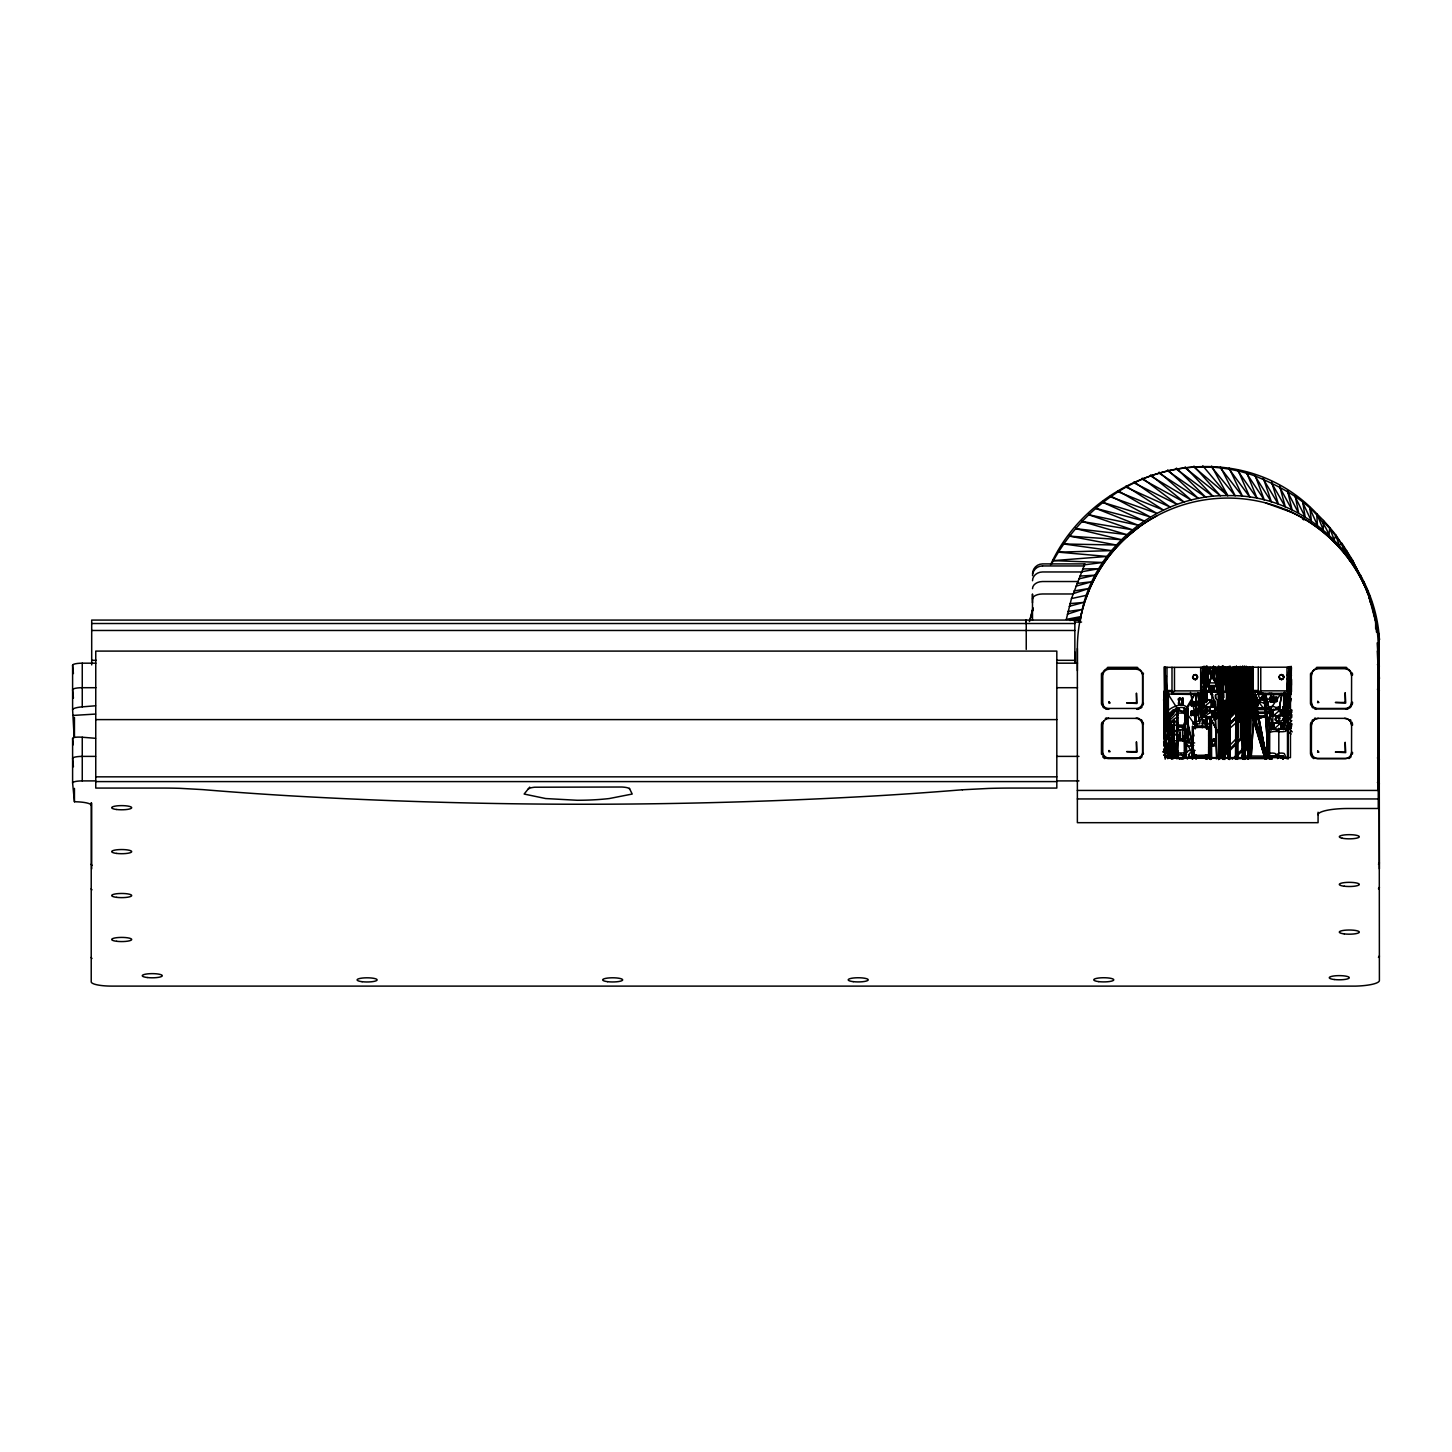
<?xml version="1.0" encoding="UTF-8"?>
<svg xmlns="http://www.w3.org/2000/svg" width="1452" height="1452" viewBox="0 0 1452 1452"><rect width="100%" height="100%" fill="white"/><g stroke="black" fill="none" stroke-linecap="round" stroke-linejoin="round"><path stroke-width="1.5" d="M1032.481 602.798L1032.481 593.977L1032.499 620.185M1074.861 652.039L1074.861 663.255L1074.861 622.073L1081.558 622.073M1077.366 670.679L1077.366 648.5A150.445 150.445 0 0 1 1227.811 498.072A150.445 150.445 0 0 1 1378.257 648.5L1378.257 808.492L1348.164 808.492A30.093 6.262 0 0 0 1318.071 814.753M1164.958 717.342L1164.994 667.793L1165.611 730.556L1172 730.519L1172.018 743.769L1172 725.51C1169.169 722.424 1174.777 716.871 1177.881 717.724M1173.125 740.357L1173.071 737.616M1192.128 759.033L1192.546 726.054L1192.745 759.033M1205.124 700.39L1204.652 666.595L1205.886 701.552L1205.94 690.607M1206.013 707.251L1206.013 711.734L1205.886 706.071M1206.013 702.75L1206.031 691.533M1206.031 687.032L1206.049 666.813L1206.213 686.324M1209.28 759.033L1209.988 717.506M1209.988 713.132L1210.006 706.543L1211.168 707.324M1227.72 700.935L1229.499 758.18L1227.72 705.49L1226.504 700.481L1223.419 702.986L1223.963 739.685L1220.352 736.091L1220.442 684.981A3.648 3.648 0 0 0 1217.375 683.003L1214.979 668.664L1217.484 671.169L1214.979 671.169L1212.474 676.795L1208.354 671.169L1206.467 671.532M1224.835 758.616L1224.853 737.307L1222.693 734.839L1222.62 666.414L1223.364 697.976L1221.695 698.176L1221.695 732.788L1225.561 732.352L1227.612 734.113L1229.136 758.488M1227.72 709.356L1229.445 758.089L1227.63 715.074L1227.684 666.867L1226.849 702.314L1222.693 700.481L1222.838 666.196L1227.72 700.481L1227.612 722.806L1227.63 709.974L1229.862 709.12L1229.989 666.141L1229.917 757.944M1231.006 667.757L1230.969 711.734L1227.63 715.074C1228.465 695.581 1217.302 716.126 1227.321 710.718L1227.321 707.995L1227.321 710.7M1232.258 667.539L1232.222 712.115L1227.63 716.344M1237.558 757.89L1237.63 667.938L1237.485 759.378L1237.376 667.72M1241.714 666.631L1241.696 738.687L1222.53 757.944M1242.731 666.123L1242.749 759.323L1242.731 666.323M1243.075 667.702L1243.039 758.398L1242.839 667.757M1243.965 667.611L1243.947 749.178L1234.672 758.597L1269.647 758.597M1249.464 757.762L1249.791 667.194M1281.953 693.693L1278.813 710.464L1280.119 709.211L1280.119 706.707L1275.891 707.505A6.861 6.861 0 0 0 1268.558 707.505L1266.779 709.592L1255.78 707.995L1255.327 720.319L1265.708 759.015L1254.818 718.776L1252.277 677.903L1253.512 719.738L1251.134 757.908L1253.548 720.047L1252.931 715.854L1246.215 710.554L1246.215 666.141M1272.642 701.697C1271.172 685.979 1268.594 712.006 1273.44 697.831A4.701 4.701 0 0 1 1273.44 701.026L1273.531 702.187L1272.932 697.305L1273.84 701.915M1378.257 789.18L1378.257 648.5M1379.4 868.877L1379.055 635.686L1379.4 980.463A27.443 5.699 0 0 1 1355.533 986.126L111.768 986.108A20.546 4.265 0 0 1 91.222 981.915L91.222 802.702M1169.259 737.798C1172.091 745.82 1163.397 747.308 1165.393 737.798L1169.187 739.286L1169.15 745.82L1165.393 744.313L1165.303 739.286L1169.259 739.286C1166.119 733.133 1162.362 742.063 1169.078 744.313C1166.01 750.321 1163.996 740.937 1165.266 737.798M1169.259 721.118L1165.266 721.118L1165.266 719.611L1169.259 721.118L1169.114 727.633L1165.339 727.633C1165.067 721.154 1174.958 731.191 1165.303 726.127C1165.829 731.318 1163.379 710.899 1169.114 727.633L1165.339 726.127M1171.365 724.258L1171.183 721.989L1171.183 723.132L1171.183 721.989L1173.706 721.989C1175.031 725.655 1173.561 715.927 1173.724 722.842L1173.706 721.245L1169.786 721.39L1170.729 722.606M1193.961 712.061C1188.698 705.872 1191.856 722.969 1191.675 711.68C1194.397 711.226 1194.107 719.502 1192.745 713.023L1191.675 713.023M1206.285 727.906L1206.14 717.288L1206.122 728.015M1205.94 702.351L1206.195 690.753M1209.933 758.96L1210.024 716.253L1210.532 759.323L1210.115 716.743L1211.331 717.506L1211.621 758.851M1211.258 757.817L1211.331 717.506L1211.331 720.01L1221.023 737.634M1222.167 697.995L1221.441 666.414L1221.695 732.788L1220.878 667.23L1220.352 733.569L1220.442 692.059A3.648 3.648 0 0 1 1217.375 694.038C1214.053 693.53 1215.36 699.192 1217.321 700.245L1216.885 718.613L1213.854 720.01L1213.908 710.482L1210.024 711.734L1210.006 706.543L1210.006 712.369M1222.675 759.106L1222.802 727.761M1222.802 734.131C1226.904 707.36 1229.771 754.132 1228.937 758.18L1223.945 736.091L1223.437 759.342M1222.693 728.468C1229.644 736.345 1225.924 718.014 1227.321 714.366C1229.372 720.918 1219.353 717.488 1224.163 713.44C1229.59 712.351 1225.76 720.573 1227.321 723.441C1224.943 726.381 1222.312 723.06 1223.564 720.192C1230.806 717.615 1225.76 730.574 1227.612 734.131M1223.564 715.037L1223.564 713.821L1223.564 717.615L1223.092 714.366M1223.564 708.667L1223.564 707.451L1223.564 711.244L1223.092 707.995M1226.559 736.218L1226.504 719.557M1228.755 758.398L1227.321 733.478L1230.298 727.851L1238.193 720.954L1238.193 667.121M1224.581 758.924L1224.853 737.307L1226.849 736.727L1225.887 736.473L1226.468 739.685L1223.963 736.981L1226.849 735.511L1230.062 736.091A4.882 4.882 0 0 1 1226.468 739.685L1227.321 720.736L1233.274 713.15L1233.274 666.831M1226.849 711.244L1226.849 710.028L1226.25 711.643L1223.945 710.609L1224.853 711.825L1226.468 710.609M1234.509 666.522L1234.418 713.749L1226.849 721.408L1226.25 719.811L1223.564 721.408M1236.142 759.323L1236.324 666.341L1235.471 758.906M1237.34 667.884L1237.195 758.416L1236.414 666.105M1239.554 668.011L1239.445 721.335L1237.939 722.987L1237.939 737.017L1216.304 758.906M1263.258 693.602L1263.24 700.354L1266.162 700.354A6.262 6.262 0 0 0 1270.954 694.746L1270.972 694.256M1265.291 693.439L1266.162 700.354L1266.18 693.602M1270.99 701.552L1270.99 697.287L1270.99 701.552L1270.99 700.045M1291.917 710.028C1287.125 708.903 1291.899 720.736 1290.774 710.772L1291.844 710.772M1375.988 626.901L1379.382 638.989C1374.717 561.507 1306.491 493.68 1227.811 495.622C1156.772 494.279 1088.274 550.907 1080.197 621.964L1077.983 620.077L91.694 620.077L91.694 664.907M1169.64 735.964L1169.64 747.635L1176.973 757.2L1169.296 725.728L1165.992 677.939L1165.23 716.943L1169.55 717.342L1176.882 756.71C1190.912 768.38 1186.81 735.293 1182.527 735.91M1177.3 727.125L1177.336 711.063L1177.263 727.125L1177.336 725.111L1185.286 727.125L1185.286 711.063L1185.213 713.077L1185.249 711.081L1177.263 711.063L1177.263 727.125L1185.213 727.125L1185.249 711.081L1185.213 727.125L1185.213 725.111L1177.263 725.111L1177.3 727.125L1177.263 711.081L1177.663 725.111M1182.327 699.937L1183.017 698.158L1183.017 701.062L1179.55 698.739L1179.006 701.026L1179.46 697.995L1182.436 701.116L1180.53 698.194M1191.675 715.382L1191.675 711.68L1191.62 715.509M1192.056 703.331L1193.127 703.331C1194.488 709.828 1194.778 701.552 1192.056 701.988C1191.947 712.152 1189.841 697.105 1194.343 702.387M1205.94 686.233L1206.013 666.522L1206.086 686.451M1213.092 740.992L1214.108 738.995L1213.563 741.028L1212.184 740.211C1210.042 744.549 1212.819 735.565 1216.195 740.139M1223.982 666.522L1223.364 697.976L1222.838 666.196M1224.762 759.469L1224.853 737.307M1244.128 759.414L1244.509 666.341M1291.844 724.53L1290.774 724.53C1291.881 733.169 1287.361 723.477 1291.917 723.786M1290.774 714.493L1290.774 710.772L1290.701 714.62M1165.43 744.313L1165.466 739.286L1165.266 744.313M1169.078 744.313L1168.987 739.286M1165.339 719.611L1169.259 719.611L1169.114 727.633M1195.885 723.931L1199.751 723.84L1199.751 721.317L1196.121 721.317A3.666 3.666 0 0 0 1192.764 724.04L1195.885 723.931L1196.049 693.784L1195.123 725.092L1185.649 711.734L1195.014 693.639M1203 716.998L1212.983 716.998L1213.019 710.99L1203.055 710.99C1202.093 729.739 1205.287 698.43 1204.434 716.998L1204.47 710.99L1204.507 716.998L1211.694 710.99L1211.748 716.998L1211.567 710.99M1205.523 700.663L1205.723 666.958M1205.995 666.414L1205.795 701.08L1205.777 667.067M1209.353 758.452L1209.407 724.838L1206.122 721.354L1203.654 723.84L1206.812 724.602L1206.902 729.031M1222.457 697.976L1222.62 666.414L1222.657 758.924L1222.693 700.481L1227.72 700.481L1229.136 667.811M1224.036 758.38L1224.163 737.108L1224.345 758.851M1198.172 702.296C1190.295 703.458 1202.22 697.359 1196.212 705.255L1198.172 705.545M1220.17 709.356L1220.188 705.726L1220.442 710.935M1220.333 758.325L1221.005 667.866L1219.48 759.051M1250.009 758.398L1250.716 667.666M1256.089 707.941L1256.815 698.14L1256.379 706.18L1255.29 694.092L1254.455 709.483L1255.78 705.981L1255.871 694.473L1253.257 694.165L1252.913 707.832L1254.8 709.592L1266.779 709.592C1256.034 706.253 1253.893 680.316 1256.779 706.997L1266.652 758.035M1244.346 667.503L1243.584 757.726L1243.366 667.267M1257.378 699.138L1256.779 706.997L1266.779 709.592L1255.78 707.995L1254.8 709.592L1254.837 707.305L1255.091 718.922L1267.378 716.29L1269.084 718.631L1267.723 729.122A3.793 3.793 0 0 0 1270.663 732.062C1276.254 730.41 1279.938 732.625 1285.564 731.336L1287.162 725.274L1291.808 720.609M1255.2 706.18L1255.29 694.092C1254.582 695.417 1255.544 730.066 1252.622 715.8L1265.218 758.924L1251.751 715.509L1266.779 756.075L1269.302 753.534A9.492 9.492 0 0 1 1275.146 753.534L1276.58 754.604L1278.45 753.534A9.492 9.492 0 0 1 1284.294 753.534L1286.454 758.652M1256.742 706.688L1256.815 698.14L1256.597 706.398M1270.464 701.026L1270.446 697.904M1291.445 691.842L1291.463 679.282M1166.591 696.125L1167.589 695.962L1167.571 697.668L1165.883 699.392L1167.753 699.973L1164.758 700.082L1167.245 695.617L1164.885 695.871L1167.753 697.178M1173.706 742.934L1173.742 744.241L1173.779 741.482L1173.742 744.241C1172.599 737.562 1176.501 746.818 1170.857 744.477L1170.385 741.482L1176.755 748.47M1172.998 726.236L1170.857 726.926C1170.893 720.537 1169.114 728.178 1173.289 726.926C1176.102 725.092 1172.036 722.061 1173.742 726.69L1173.779 723.931L1173.742 726.69L1173.706 725.383M1181.619 704.129L1179.478 704.819C1179.514 698.43 1177.735 706.053 1181.91 704.819C1184.832 703.004 1180.603 699.973 1182.364 704.583L1182.4 701.824L1182.364 704.583L1182.327 703.276M1214.743 745.13L1212.601 745.838C1212.71 740.302 1211.004 745.366 1214.181 746.056C1218.228 745.584 1213.908 740.03 1215.487 745.602L1215.505 742.825L1215.487 745.602L1215.451 744.277M1291.227 679.445L1291.155 685.961L1291.137 679.282M1195.014 693.403L1185.649 709.32C1180.403 703.494 1171.455 712.387 1168.896 716.689L1168.443 740.048L1172 739.921L1172.018 743.769L1172 725.51L1168.443 725.383L1169.55 748.089L1177.245 757.599L1177.245 736.273L1181.892 740.193M1208.645 755.385L1208.645 727.398L1192.981 726.998L1192.981 755.784L1209.044 755.784L1209.044 726.998L1192.981 726.998L1192.981 755.784L1209.044 755.784L1209.044 726.998L1208.645 755.385L1192.981 755.784L1192.981 726.998L1193.381 755.385L1208.772 755.512M1206.539 728.069L1206.63 717.506L1209.425 717.578L1206.594 717.796M1206.685 713.041L1206.775 706.325M1206.83 701.861L1206.993 690.698M1207.048 686.233L1207.32 666.141L1207.338 686.778M1244.963 668.229L1246.361 749.958L1241.896 755.984L1266.779 756.075L1266.779 715.854L1255.327 719.139L1254.782 706.997L1253.512 719.738L1251.86 678.175L1252.277 691.497L1264.111 693.439M1269.03 718.359L1269.084 720.609M1274.765 697.142C1274.638 698.684 1278.903 702.949 1274.511 700.844C1276.562 702.278 1278.304 698.067 1275.273 698.593L1275.001 699.646L1275.346 697.795L1277.234 697.214L1274.765 697.142L1274.475 699.447M1165.611 721.771L1166.482 691.642L1165.23 690.372L1165.103 667.829L1164.867 717.796L1164.431 666.722M1213.11 691.533C1208.736 693.421 1221.549 709.52 1211.422 706.815L1211.64 700.808M1211.44 741.936L1211.476 739.195L1211.494 742.063M1223.564 702.314L1222.693 700.481L1223.945 704.238L1226.849 703.657L1227.539 666.777L1227.72 705.49L1222.693 705.49L1222.693 700.481L1223.945 701.733M1250.499 757.871L1251.497 690.335M1282.334 723.096L1272.315 723.096L1272.388 729.104L1282.279 729.104C1281.317 719.339 1281.898 723.459 1281.045 729.104M1169.06 721.118L1169.205 726.127M1179.496 759.069L1163.996 750.067L1177.663 757.871L1177.663 750.92L1178.135 757.962C1179.296 749.577 1175.902 748.76 1177.245 757.599L1168.896 748.724L1168.443 743.551L1176.973 757.2L1178.135 722.987L1176.882 724.239M1176.882 713.948L1176.973 729.358L1184.396 730.12L1188.172 729.122L1188.19 742.625L1194.651 742.934M1185.249 738.905L1185.159 740.919L1185.122 738.905L1185.159 740.919L1177.263 738.905L1177.263 754.967L1177.336 738.905L1185.122 738.905L1185.286 754.967L1185.249 738.905L1185.213 754.949L1177.263 754.949L1177.336 752.953L1185.249 752.953L1185.286 754.949L1185.249 738.905L1185.286 754.949M1279.412 728.831L1284.367 728.831L1284.947 693.983M1292.244 731.862L1284.457 723.84L1285.02 694.401M1278.813 723.985L1278.813 714.892L1280.119 718.74L1276.362 717.488L1275.419 720.138C1285.946 723.895 1284.312 715.328 1282.624 706.707L1284.294 707.033C1289.775 709.592 1282.515 723.241 1291.645 711.916M1279.321 723.84C1281.953 719.557 1286.653 725.22 1284.094 729.249L1284.711 693.639M1179.478 704.819L1179.441 702.26M1212.601 745.838L1212.565 743.134M1226.994 702.986L1227.72 700.481L1224.526 701.334M1284.367 692.332L1283.949 710.464L1283.659 693.076M1291.336 698.63L1284.457 723.84L1285.22 692.277M1165.266 721.118L1165.411 726.127L1165.375 719.611M1184.65 720.464L1188.117 723.477L1188.19 742.625L1188.172 740.72L1177.263 740.919L1177.263 738.905L1177.336 754.949M1185.086 713.095L1185.086 727.125L1185.086 711.081M1195.123 729.031L1196.012 693.838L1195.486 728.069M1172.381 739.794L1169.786 738.995L1172.635 740.665L1172.436 737.616M1171.546 722.951L1171.038 723.405M1171.891 743.388L1172 739.921C1168.66 743.95 1172.417 743.714 1173.289 744.477L1172.998 743.787M1179.441 700.735L1178.352 698.957L1179.768 698.739M1245.054 758.997L1247.486 667.23M1283.931 693.766L1273.84 694.165L1273.023 697.087A8.803 8.803 0 0 1 1258.085 700.064L1256.779 706.997L1263.893 693.657L1254.964 706.398L1255.29 694.092L1254.837 706.688L1252.749 691.588L1258.721 692.423M1316.801 513.718L1323.48 520.488L1323.244 529.762L1316.801 513.718C1238.338 430.046 1096.405 464.295 1050.54 564.864M1220.188 700.245L1220.442 692.059M1269.828 693.366L1265.654 693.947L1268.848 757.781L1265.509 694.855L1266.162 700.354L1266.09 693.911L1266.162 700.354L1265.654 694.564L1287.488 694.655M1193.671 711.407L1192.963 713.749L1192.745 711.68M1194.052 701.733L1193.344 704.075L1193.127 701.988M1212.13 742.063L1212.184 740.211M1263.893 693.675L1256.779 706.997L1263.694 694.256L1264.202 700.499C1270.7 689.446 1247.667 696.18 1263.73 694.056M1253.965 708.376L1254.092 704.202M1267.723 723.078L1267.941 717.324L1267.669 723.586M1197.864 703.603L1197.936 701.824L1197.954 703.458L1196.938 701.988M1275.237 699.447L1275.346 697.795M1198.408 717.016L1199.751 721.317C1196.629 711.752 1199.17 702.205 1200.187 693.058M1197.61 692.531L1200.967 716.743L1205.65 723.84L1200.967 716.743C1198.372 711.407 1203.581 711.153 1202.819 707.324L1202.329 693.512M1203.218 675.38L1203.654 666.323M1283.223 720.083L1283.296 718.704L1283.35 720.065M1169.532 742.771L1169.949 743.751L1169.931 740.665L1170.857 744.477M1170.457 725.383C1169.332 727.307 1169.35 720.301 1170.82 724.221M1170.457 742.934L1170.385 744.204L1170.112 741.645M1179.06 703.276L1179.006 704.547L1179.006 701.824L1179.06 703.004M1200.877 711.734C1199.824 704.964 1201.784 699.864 1202.365 693.802M1202.946 682.948L1203.762 667.775M1212.184 744.277L1212.111 745.566L1212.111 742.825L1212.184 744.023M1194.56 711.226L1197.773 711.208L1197.265 715.4L1194.669 715.183L1196.811 714.801L1197.265 712.732L1194.56 711.371M1198.354 711.498L1198.572 707.668L1198.408 710.972M1194.56 714.856L1195.595 714.928M1206.467 682.767L1217.375 683.003L1213.473 675.779L1213.981 666.849C1210.26 675.579 1219.099 683.71 1217.121 691.533L1217.121 668.664L1218.373 667.412M1274.439 701.116L1275.473 701.062M1165.303 739.286L1165.393 737.798L1169.205 739.286L1169.187 737.798M1188.172 742.045L1188.172 738.215L1185.649 738.215L1184.886 736.001L1184.886 757.871L1184.396 735.91M1177.336 740.919L1177.463 738.905M1185.086 727.125L1185.032 725.111M1170.457 725.111L1170.53 723.931L1170.857 726.926M1170.457 742.662L1170.82 741.918M1291.082 666.504L1291.1 690.48L1287.47 716.09L1290.647 667.176M1352.556 702.242L1352.502 703.149A7.187 7.187 0 0 1 1352.012 704.964M1352.556 752.39L1352.502 753.298A7.187 7.187 0 0 1 1352.302 754.223M1163.651 700.481L1163.597 699.574M1217.502 706.834L1216.613 708.975L1217.611 710.972L1217.556 706.325M1271.317 700.844L1271.408 701.77L1271.371 700.1L1272.751 700.663L1272.406 701.806L1271.172 700.173L1272.406 701.806M1172 730.519C1168.57 732.788 1174.922 736.473 1168.515 734.785M1180.022 735.057L1180.004 732.679L1180.059 739.377L1180.022 735.057L1175.104 734.912L1177.318 732.951L1174.722 730.519L1180.022 730.501L1180.059 739.758M1213.908 666.595L1213.436 675.47L1217.121 668.664L1208.59 668.664L1207.338 667.412M1223.419 709.356L1223.564 707.451M1223.419 715.727L1223.564 713.821M1223.419 722.098L1223.564 720.192L1223.564 723.985L1223.092 720.736M1223.564 729.14L1223.564 730.356C1222.257 720.355 1224.199 740.629 1229.281 731.645L1230.062 733.569L1226.849 734.149L1230.207 728.958L1226.468 732.679L1230.207 728.958M1263.694 694.256L1263.24 700.354A6.262 6.262 0 0 1 1258.448 694.746L1258.43 691.588L1258.448 694.746M1192.6 677.104L1194.143 674.781C1198.971 673.147 1198.118 681.732 1193.707 679.191L1192.6 677.104L1193.707 679.191M1278.922 676.578L1279.992 679.137C1283.985 681.587 1285.492 673.855 1280.9 674.599L1278.922 676.578L1279.992 679.137M1185.086 754.949L1185.249 752.953M1202.637 667.248L1200.677 690.898L1203.182 693.403L1172 693.403L1172 667.303M1288.922 667.194L1286.962 690.843L1289.449 693.348L1258.267 693.348L1258.267 667.267M1286.454 715.237L1288.36 693.802M1290.538 667.158L1288.904 687.141L1290.501 667.194L1165.103 667.357L1165.103 757.617L1290.465 757.617L1290.465 667.357L1288.741 685.108M1195.704 712.914L1196.593 711.68L1196.811 713.331L1195.704 712.914L1196.593 711.68L1195.722 712.696M1286.545 716.017L1288.196 693.929L1290.156 694.056C1290.483 690.19 1291.754 697.087 1288.251 694.655M1213.818 666.504L1213.291 675.198L1217.121 668.664L1211.476 675.779L1218.282 686.288L1217.611 691.442L1217.611 685.616L1218.01 691.17L1218.282 686.288M1287.47 716.09L1291.1 666.377M1169.931 740.665L1169.713 743.079L1169.532 740.829M1213.709 740.23L1213.926 739.05L1213.836 739.976M1286.454 710.21L1288.069 692.931M1288.668 686.433L1290.483 666.994L1288.596 684.691M1286.399 709.701L1287.888 694.056M1169.876 721.934L1170.076 721.245M1173.434 724.566L1173.706 725.111M1173.343 741.772L1173.706 742.662M1181.946 702.115L1182.327 703.004M1215.179 743.46L1215.451 744.023M1209.407 733.242L1208.627 735.329M1177.372 720.519A3.793 3.793 0 0 0 1174.432 723.477L1174.16 743.823M1179.187 698.975L1179.296 698.031M1220.442 707.777L1220.224 706.035M1287.706 693.475L1286.127 708.866L1286.109 692.985M1164.794 696.071L1165.829 696.125M1195.141 701.915L1196.158 701.988M1213.691 666.432L1213.073 674.98L1217.121 668.664L1211.658 675.198L1208.59 668.664L1207.719 685.888M1069.961 620.548L1080.252 616.719L1066.294 619.387L1071.467 598.569L1084.826 563.902L1042.518 563.902A10.073 10.073 0 0 0 1032.517 574.012M1172.163 744.005L1174.432 723.477M1214.961 739.758L1215.505 742.226L1215.669 739.286L1214.199 739.758M1272.242 697.795L1271.662 697.795M1276.254 699.319L1277.488 699.719M1220.442 714.62L1220.442 717.306M1169.64 726.563L1169.64 720.392L1175.902 714.148L1178.135 715.201L1178.135 708.068L1181.892 712.351M1283.786 719.775L1283.641 718.776M1213.563 666.414L1211.894 674.98L1213.309 666.504M1227.72 734.839L1227.612 727.742L1229.045 757.944M1222.802 708.649L1222.802 710.064M1222.802 715.019L1222.802 716.435M1222.802 721.39L1222.802 722.806M1213.418 666.432L1212.166 674.835L1217.121 668.664L1213.473 675.779M1226.849 736.727L1226.468 729.721L1225.996 732.48C1226.541 731.136 1223.419 728.559 1224.163 730.737L1227.612 729.158M1171.365 741.155L1171.365 742.444L1171.038 741.591M1212.692 694.728C1209.135 690.571 1210.514 696.27 1212.511 694.8M1223.564 734.149L1223.782 732.788L1223.836 758.253M1323.48 520.488L1329.869 527.639L1328.834 534.59C1317.436 505.024 1282.915 487.563 1254.945 475.929C1229.917 467 1202.619 464.567 1176.41 469.123C1122.541 478.361 1076.821 516.603 1051.484 564.138M1079.979 620.803C1087.965 576.553 1117.151 536.841 1156.899 515.823M1220.442 720.519L1220.442 723.677M1220.17 728.468L1220.442 726.889M1163.724 701.352L1164.921 714.221C1168.497 707.796 1183.743 700.3 1188.172 709.066L1188.19 742.625C1190.985 735.855 1181.946 733.75 1188.172 729.122M1211.658 675.198L1213.219 666.595M1241.678 755.712L1241.896 755.984M1196.738 715.673L1197.791 714.547L1196.847 712.496M1276.435 701.788L1277.252 699.156M1278.903 709.992L1281.953 693.639M1165.375 696.452L1165.557 695.417M1211.458 706.815L1211.422 700.808L1211.585 706.815L1212.91 700.808L1212.91 706.815L1202.928 706.815C1197.356 697.087 1218.9 697.359 1212.91 706.815M1273.059 715.727L1273.241 709.719L1271.825 715.727L1281.826 715.727L1281.807 709.719L1281.771 715.727M1228.719 702.042L1228.755 709.974L1228.719 708.503L1227.63 708.721M1176.882 756.71L1177.245 708.431L1166.482 691.642L1172.871 691.642M1176.882 737.162L1177.663 742.952L1177.663 736.001L1178.135 743.043M1176.882 752.082L1169.296 743.914M1185.558 736.672L1185.558 757.2L1185.558 708.83L1185.649 724.239M1185.649 737.162L1185.612 729.067L1195.486 758.561L1195.377 754.858M1195.123 725.092L1195.486 724.203L1195.649 728.178M1209.897 701.552L1211.857 700.3L1211.857 691.533M1253.512 719.738L1251.86 678.175L1252.277 691.497M1275.31 728.36L1271.426 729.612C1274.003 721.027 1268.975 717.016 1270.028 709.574L1281.1 693.384M1274.802 714.983L1272.859 716.235L1272.859 722.588L1275.219 723.368M1269.647 756.964L1270.899 755.712L1274.693 756.474M1280.573 722.588L1283.205 729.612L1283.205 722.588L1283.695 729.521L1283.622 692.513M1278.813 756.964L1280.065 755.712L1283.858 756.474M1163.76 743.733L1164.958 748.089L1164.867 720.682L1166.065 730.646M1167.662 738.288L1165.611 734.875L1164.958 739.304L1166.065 740.048L1165.321 690.862M1168.443 721.862L1169.55 717.342L1177.245 708.431L1177.663 715.11M1168.896 748.724L1168.896 743.642L1169.296 748.47L1177.245 757.599C1154.122 745.82 1172.817 743.95 1177.245 757.599L1163.978 749.377M1216.885 709.393L1217.23 707.668L1216.631 708.63M1249.137 667.067L1249.137 709.248L1253.239 713.349L1250.39 708.993L1250.39 667.285M1226.994 722.098L1226.25 718.014L1227.321 717.07M1226.994 728.45L1226.25 724.366L1227.321 723.441M1029.414 621.601L1033.025 607.735M1029.885 620.603L1033.025 608.751M1178.352 698.957L1178.316 700.154M1216.159 741.464L1216.159 739.976L1215.07 741.936M1199.316 708.83L1198.844 708.122M1275.364 718.631L1275.419 720.138L1275.455 718.286M1195.577 702.369L1195.903 701.28M1220.442 733.26L1220.551 669.009L1218.863 670.77L1216.758 668.664M1170.893 722.933L1171.183 721.989L1171.183 724.058M1208.354 671.169L1208.354 683.003L1211.658 676.378L1217.375 683.003L1213.436 676.106L1217.121 685.507L1208.59 685.507L1211.531 676.106L1209.97 668.664L1211.531 676.106L1208.354 671.169L1209.97 671.169M1169.64 729.448L1169.64 720.392M1185.522 732.48L1185.649 733.605M1196.085 713.204L1196.593 711.68M1178.334 702.822L1178.57 704.111M1211.64 743.279L1211.694 745.13L1211.73 743.134M1208.59 685.507L1211.658 676.378M1253.04 713.313L1253.493 712.097L1269.647 712.097L1269.756 715.455L1269.647 713.349L1253.239 713.349M1086.169 597.825L1088.818 590.928M1183.071 700.917L1183.017 698.158M1171.111 738.197L1172.381 738.033L1172.635 740.665L1171.038 738.469M1174.45 738.469L1173.125 738.778M1187.373 759.069L1189.86 753.025C1195.922 750.557 1191.312 766.456 1191.983 753.025L1192.618 757.926L1192.546 753.388M1329.869 527.639L1335.949 535.135L1334.188 539.672L1329.869 528.637L1323.48 521.504M1226.25 730.737L1226.468 733.569L1225.887 730.102L1223.945 733.569L1223.092 729.812L1223.092 733.478L1222.802 729.176M1291.137 674.2L1291.391 667.394L1287.18 667.503M1192.637 677.576L1195.595 679.554L1197.573 677.576M1197.791 705.255L1194.942 705.708L1197.428 702.459M1278.922 677.539L1281.88 679.518L1283.84 677.539M1226.849 720.192L1223.564 720.192M1226.849 726.563L1226.849 727.779L1235.942 716.852L1235.942 667.394M1205.795 706.543L1204.162 706.815L1204.343 700.808L1204.216 706.815L1211.422 700.808M1205.922 716.743L1201.24 717.143L1200.967 711.262L1200.967 716.743M1223.564 727.779L1224.163 726.182L1226.468 727.198L1235.942 716.852L1226.849 727.779L1237.177 717.234L1237.177 666.849M1206.539 758.561L1206.902 756.964M1273.368 701.116L1273.44 697.831M1226.504 700.481L1225.887 701.334L1227.72 700.481L1226.849 702.296L1226.523 667.394L1226.486 728.105M1233.274 713.15L1226.468 719.956L1233.274 713.15L1227.357 720.827M1193.834 705.981L1192.056 704.093M529.708 787.129L524.136 794.044L545.662 798.546L577.188 800.27A66.12 13.74 0 0 0 609.277 798.546L632.201 794.044L629.315 788.2M1176.882 709.32L1169.64 717.796L1177.245 708.431L1177.245 729.757L1176.973 723.749M1169.64 717.796L1176.973 708.83L1177.245 714.838M1169.296 748.47L1169.296 716.943L1177.245 708.431L1168.443 716.598M1378.456 888.751L1379.4 887.263A27.443 5.699 0 0 1 1378.674 888.57M1378.456 957.413L1379.4 955.942A27.443 5.699 0 0 1 1378.674 957.231M1083.882 564.882L1084.826 563.902M1164.976 724.602L1164.976 722.642M1176.991 722.225L1176.991 715.963M1164.976 742.771L1164.976 740.829M1166.337 716.598L1173.089 709.865L1176.973 708.83L1176.973 729.358M1202.274 723.441L1204.38 721.317L1202.274 721.317L1202.274 727.779M1208.627 717.07L1205.85 719.865L1201.367 719.974L1198.753 717.96M1223.945 704.238L1222.693 705.49L1227.72 705.49L1226.849 703.675M1185.649 753.552L1188.698 750.502L1195.123 750.502M1235.942 716.852L1226.468 727.198L1225.561 725.982L1223.564 726.563M1255.327 720.319L1253.693 720.319L1266.779 756.075L1255.508 719.738L1255.472 707.941L1266.489 758.634M1219.934 758.815L1240.462 738.306L1240.462 666.359M1232.203 759.287L1242.712 748.796M1284.457 724.421L1292.026 716.852M1206.485 700.009L1209.316 700.245L1206.648 699.846M1206.485 707.378L1209.316 707.614L1206.648 707.215M1206.757 710.028L1209.425 710.427L1206.594 710.427M1275.382 708.921L1278.214 709.157L1275.546 708.757M1276.072 722.134L1278.74 722.533L1275.909 722.533M1276.072 729.503L1278.74 729.902L1275.909 729.902M1284.094 722.951L1292.098 714.983M1275.382 755.421L1278.214 755.639L1275.546 755.258M528.201 788.999L530.397 787.964A12.56 2.614 0 0 1 534.699 787.22L621.855 787.02A10.491 2.178 0 0 1 627.899 787.892L629.623 788.835M1126.788 537.04L1138.187 527.675M1271.934 693.257L1265.708 694.256L1270.028 715.872L1270.427 709.302L1273.277 709.719L1273.277 715.727L1280.483 709.719L1280.537 715.727L1280.355 709.719M1277.488 758.616L1280.537 756.22M1279.611 675.289L1281.88 674.599L1283.84 676.578M1169.296 739.703L1169.296 725.728M1165.23 743.914L1177.245 757.599L1165.611 748.724L1164.958 735.511M1171.71 694.274L1203.889 694.092L1204.47 692.931L1204.18 694.691L1172 694.092M1184.886 715.11L1184.396 708.068C1183.253 716.453 1186.629 717.252 1185.286 708.431L1184.886 730.029L1184.396 722.987L1188.172 723.985M1277.941 716.707L1275.382 716.526L1278.214 716.526M1175.376 706.598L1176.537 705.89M1193.326 675.325L1195.595 674.635L1197.573 676.614M1265.001 695.218L1265.182 700.499L1264.692 695.254M1193.362 703.222L1193.671 705.835M1192.981 712.896L1193.871 715.564L1191.675 713.767M1169.786 738.995L1169.64 744.749M1185.885 746.237L1193.853 745.511M1185.177 717.669L1187.845 715.564L1188.172 709.066M1335.949 535.135L1341.702 543.992L1339.27 545.026L1335.949 536.151L1329.869 528.637M1195.123 679.609L1196.884 678.864M1281.39 679.572L1283.151 678.828M1073.808 620.73L1079.979 618.352L1073.845 620.458M1073.246 593.65L1088.818 588.496L1074.026 590.946M1067.347 614.16L1081.885 609.513L1067.91 611.455M1254.818 718.776L1266.779 715.854L1254.51 718.722L1254.782 706.997L1253.548 719.43L1252.931 715.854L1266.779 715.854L1255.472 719.43L1254.837 707.305M1075.932 586.172L1091.813 581.744L1076.839 583.45M1069.216 606.319L1083.845 602.398L1069.924 603.615M1197.664 693.82L1165.702 694.092A3.793 3.793 0 0 1 1164.123 693.348M1266.779 715.854L1254.201 718.776L1252.931 715.854L1253.693 719.139M1078.89 578.858L1095.135 575.155L1079.871 576.117M1071.467 598.569L1086.169 595.374M1282.697 716.235L1283.949 714.983L1283.695 692.967M1271.589 722.588C1266.289 724.403 1274.275 737.852 1270.954 722.679L1270.954 729.521L1270.536 722.951L1270.264 728.831M1082.049 571.689L1098.765 568.73L1082.992 568.93M1084.735 564.774L1102.721 562.487L1053.372 560.635L1053.372 559.619M74.143 737.108L72.6 709.683A9.674 1.997 -4.8 0 1 82.256 706.852L95.542 705.781M1053.372 560.635L1106.968 556.443L1058.454 552.159L1058.435 551.161M73.163 715.419L95.523 714.075M1058.454 552.159L1111.524 550.617L1063.88 543.992L1063.862 542.994M1195.504 727.252L1193.254 727.252L1209.044 726.998L1206.521 727.252M1195.504 756.256L1206.521 756.256L1195.504 755.784M1195.504 755.512L1195.504 756.438L1206.521 755.512M1212.202 667.539L1213.346 667.539M1213.346 690.408L1213.346 686.651L1200.895 686.651M1210.024 690.408L1211.222 690.408L1211.349 686.651M1211.676 686.651L1212.202 690.408L1213.073 686.651M1272.006 715.727L1271.825 709.719L1281.771 709.719M1273.241 709.719L1273.277 715.727M1203 710.99L1203.182 716.998L1203.055 710.99M1212.946 710.99L1212.983 716.998L1213.037 710.99M1273.767 723.096L1273.803 729.104L1273.803 723.096M1282.279 729.104L1282.152 723.096M1280.827 729.104L1280.827 723.096L1273.803 729.104M1281.771 756.22L1271.861 756.22M1042.518 565.953L1084.481 565.953M1081.921 571.961L1042.518 571.961A10.073 8.73 0 0 0 1032.517 580.727M1077.747 581.526L1042.518 581.526A10.073 7.115 0 0 0 1032.517 588.677M1073.137 593.977L1042.518 593.977A10.073 5.046 0 0 0 1032.517 599.041M91.694 623.507L1074.861 623.507L1074.861 622.073M91.694 630.477L1074.861 630.477M91.694 660.315L96.213 660.315M1057.183 660.315L1074.861 660.315M72.6 709.683L72.6 665.234A9.656 2.015 0 0 1 82.256 663.183L95.85 663.183M1057.092 663.183L1077.511 663.183M1200.895 667.539L1211.004 667.539M1216.631 667.539L1209.552 667.539M1207.193 674.617L1200.895 675.216M1287.18 675.162L1291.5 675.325M1200.895 678.973L1207.193 679.572M1287.18 678.937L1291.354 678.937L1291.409 685.199M1287.18 686.596L1291.354 685.997M1209.552 686.651L1210.95 686.651L1211.004 690.408M95.85 687.703L82.256 687.703A9.656 2.015 0 0 0 72.6 689.754L73.417 698.103M1057.092 687.703L1077.511 687.703M1200.895 690.408L1208.844 691.025L1208.844 686.651M1208.844 690.408L1216.631 690.408L1216.631 686.651L1212.293 686.651L1212.202 690.408M1287.18 690.372L1291.354 690.971M1172 690.626L1166.972 690.426L1166.972 667.212M1258.267 690.589L1253.257 690.39L1253.257 667.158M1204.035 691.406L1260.681 691.406M1203.926 692.15L1260.39 692.15M1265.672 694.056L1287.488 694.056L1287.87 759.033M1202.002 700.3L1204.634 700.3L1204.543 666.377M1203.109 700.808L1203.109 706.815M1224.708 701.098L1225.706 701.098L1225.706 704.873L1224.708 704.873M1225.706 701.733L1224.708 701.733L1224.708 704.238L1225.706 704.238M1224.708 702.369L1225.706 702.369M1224.708 703.621L1225.706 703.621M1224.708 708.104L1225.706 708.104M1224.708 708.739L1225.706 708.739M1224.708 709.992L1225.706 709.992M1271.952 709.719L1271.952 715.727L1272.006 709.719M1224.708 710.591L1225.706 710.609M1283.949 711.48L1286.454 711.48M1290.774 712.133L1291.844 712.133M1215.161 712.75L1217.665 712.75M1185.286 713.095L1177.263 713.077L1177.409 711.081L1177.663 713.077M1224.708 713.84L1225.706 713.84L1225.706 717.597L1224.708 717.597M1283.949 713.985L1286.454 713.985M1225.706 714.475L1224.708 714.475L1224.708 716.979L1225.706 716.961M1224.708 715.11L1225.706 715.11M1215.161 715.255L1217.665 715.255M1224.708 716.344L1225.706 716.344M1211.694 716.998L1215.07 716.743L1215.052 705.49M95.759 719.611L1056.82 719.611M1224.708 720.21L1225.706 720.21L1225.706 723.967M1225.706 720.845L1224.708 720.845L1224.708 723.35L1225.706 723.332M1224.708 721.462L1225.706 721.462M1224.708 722.715L1225.706 722.715M1272.533 723.096L1272.351 729.104M1174.378 725.292L1177.536 725.111M1290.774 725.891L1291.844 725.891M1195.504 726.381L1206.521 726.381L1195.504 726.508L1204.325 726.726M1225.706 727.216L1224.708 727.216L1224.708 729.703L1225.706 729.703M1193.381 727.398L1208.645 727.398M1206.902 727.779L1209.407 727.779M1224.708 727.833L1225.706 727.833M1224.708 729.085L1225.706 729.085M1224.708 730.338L1225.706 730.338L1225.706 726.581M1224.708 732.933L1225.706 732.933L1225.706 736.708L1224.708 736.708M1225.706 733.569L1224.708 733.587L1224.708 736.073L1225.706 736.073M1224.708 734.204L1225.706 734.204M1224.708 735.456L1225.706 735.456M1173.125 738.033L1174.45 738.324M1174.378 740.72L1176.882 740.72L1177.245 742.68M95.542 756.383L82.256 756.383A9.656 2.015 0 0 0 72.6 758.434L73.417 766.783M1056.675 756.383L1078.981 756.383M1195.504 756.383L1206.521 756.419M1192.128 758.271L1168.515 758.271L1168.352 691.461L1167.771 721.462M1192.745 758.271L1209.28 758.271M1209.897 758.271L1271.97 758.271M1280.846 758.271L1287.488 758.271L1287.488 694.056M95.759 776.838L1056.82 776.838M91.222 805.334A17.261 3.594 0 0 0 74.451 801.758L72.6 782.955A9.656 2.015 0 0 1 82.256 780.904L95.542 780.904M1056.675 780.904L1078.981 780.904M95.759 781.593L1056.82 781.593M1077.366 790.433L1378.257 790.433M1077.366 798.945L1378.257 798.945M1202.183 693.403L1203.182 693.403L1203.182 667.303M1288.45 693.348L1289.449 693.348L1289.449 667.267M1063.88 543.992L1116.334 545.026L1069.634 536.151L1069.634 535.153M1069.634 536.151L1121.434 539.69L1075.714 528.655L1075.714 527.639M95.542 738.306L82.256 737.235L82.256 780.904M1075.714 528.655L1126.77 534.59L1082.103 521.504L1082.103 520.506M1254.964 706.398L1252.749 691.588L1260.517 692.731M1255.78 705.981L1256.071 695.98M1252.749 691.588L1260.318 692.822M1082.103 521.504L1132.36 529.762L1088.782 514.752L1088.782 513.736M1266.779 709.592L1256.597 707.578L1266.598 758.18L1256.742 707.305L1266.779 709.592L1256.379 707.814L1266.634 758.597M1208.59 691.533L1207.338 690.281M1273.531 709.211L1274.693 709.992M1184.396 750.811L1185.649 752.082L1185.286 736.273L1185.286 757.599L1184.886 750.92M1088.782 514.752L1138.187 525.225L1095.734 508.363L1095.734 507.365M1095.734 508.363L1144.23 520.978L1102.939 502.41L1102.939 501.394M1265.636 502.937L1292.135 512.502M1225.216 704.764L1227.72 705.49L1226.468 704.238M1102.939 502.41L1150.474 517.021L1110.399 495.858M1110.399 496.856L1156.899 513.391L1118.076 490.758M1118.076 491.756L1163.488 510.069L1125.953 486.093M1166.482 676.342L1165.23 675.089M1125.953 487.11L1170.239 507.075L1134.012 481.901M1163.832 755.185L1171.982 758.942M1163.832 755.004L1171.982 758.779M1177.372 745.493L1174.378 742.045M1225.887 704.637L1227.72 705.49M1134.012 482.899L1177.118 504.407L1142.234 478.162M1341.702 542.975L1352.211 559.619L1360.397 576.444L1347.129 552.141L1344.098 550.617L1341.702 543.992L1335.949 536.151M1162.834 751.9L1174.777 758.162M1163.361 751.392L1177.118 758.851M1142.252 479.178L1184.142 502.102L1150.619 474.913M1302.571 519.09L1303.969 519.907M1150.619 475.929L1191.257 500.123L1159.113 472.154M1163.56 749.123L1177.663 757.871L1177.245 751.192M1159.113 473.17L1198.463 498.508L1167.717 469.885M1172.272 758.289L1165.266 751.301L1173.089 758.833M1281.88 674.599L1283.877 677.049M1195.595 674.635L1197.61 677.104M1167.735 470.902L1205.741 497.256L1176.41 468.107M1176.41 469.123L1213.055 496.348L1185.177 466.854M1165.611 743.642L1166.065 748.815L1177.245 757.599M1185.177 467.853L1220.424 495.804L1193.961 466.092M1282.352 674.744L1283.459 675.67M1196.067 674.781L1197.192 675.706M1193.961 467.09L1227.811 495.622L1211.603 466.092M1284.457 728.36L1291.064 734.04M1375.643 628.68L1375.643 618.842L1375.643 622.781M1166.337 748.815L1173.942 756.383L1176.973 757.2L1169.64 738.85M1165.266 751.301L1172.018 758.053M1194.034 735.946L1192.618 730.283M1203 755.966L1205.65 758.942L1205.65 754.768M1181.892 727.27L1184.396 730.12M1180.639 753.679L1184.396 757.962L1184.396 722.987M1227.811 495.622L1202.782 465.838M1352.211 560.617L1341.702 543.992M1211.603 467.09L1235.18 495.804L1220.406 466.854M1220.406 467.853L1242.549 496.348L1229.154 468.107M1229.154 469.123L1249.882 497.237L1237.848 469.885M1285.383 509.507A149.61 146.325 0 0 1 1317.436 527.675A151.425 148.122 0 0 1 1334.188 542.122A152.914 149.574 0 0 1 1348.654 558.893C1362.303 577.569 1372.194 599.386 1375.752 622.309M1350.542 561.561L1348.654 558.893M1237.848 470.884L1257.16 498.508L1246.451 472.154M1251.497 675.035L1252.749 676.287L1252.404 666.522M1200.84 706.543L1202.002 707.324L1201.53 700.39L1200.877 716.253L1198.082 693.094M1246.451 473.152L1264.365 500.123L1254.945 474.913M1254.945 475.929L1271.48 502.102L1263.331 478.162M1180.676 698.285L1182.436 701.116L1182.4 698.158M1167.081 696.833L1167.571 697.668L1167.589 695.962M1226.849 717.615L1223.945 716.979L1226.25 717.996M1226.849 723.985L1223.945 723.35L1226.25 724.366M1263.331 479.178L1278.486 504.407L1271.553 481.882M1185.649 741.79L1195.123 757.69M1271.553 482.899L1285.383 507.075L1279.629 486.093M1220.551 736.763L1211.331 720.01L1208.59 718.885L1210.369 717.106L1210.587 759.487M1279.629 487.092L1292.135 510.051L1287.507 490.74M1352.211 559.619L1365.243 586.626M1287.507 491.756L1298.723 513.373L1295.184 495.858M1295.184 496.856L1305.148 517.021L1302.626 501.394M1302.626 502.392L1311.392 520.978L1309.831 507.347M1208.627 747.435L1209.407 749.541M1166.065 725.383L1168.515 730.628L1168.697 734.839M1166.065 716.598L1167.662 720.119M1309.849 508.363L1317.418 525.225L1316.801 514.734M1208.59 668.664L1211.531 675.47L1209.97 668.664L1211.476 675.779L1208.59 668.664L1211.531 676.106M1174.45 720.392L1174.396 722.969M1225.216 736.618L1229.318 759.541M1360.488 575.137L1363.664 583.468M1271.426 722.588L1274.057 729.612M1272.224 759.215L1270.899 755.712L1270.899 759.215M1211.168 700.3L1213.799 707.324L1213.799 700.3L1214.271 707.233L1214.671 700.663L1215.052 706.071M1204.761 717.506L1202.129 710.482L1202.129 717.506L1201.639 710.591L1201.24 717.143M1265.745 758.924L1255.472 720.047L1266.779 756.075L1252.314 715.745M1266.779 756.075L1253.911 720.537L1265.309 759.069L1254.201 720.682M1216.177 743.841L1215.905 745.185M1374.772 618.461L1366.804 588.477L1374.754 615.594L1379.055 636.684L1375.371 616.701L1379.382 639.624L1375.697 624.396M1367.566 593.251L1363.809 581.726L1364.771 585.664M1252.931 715.854L1253.911 718.922M1220.442 730.047L1220.352 736.091L1223.056 736.091L1223.782 732.788L1223.564 736.727L1223.564 735.511M1373.102 610.693L1377.113 626.574L1373.737 609.495L1379.382 639.624L1379.055 635.686M1163.851 743.751L1164.958 748.089L1163.742 727.434M1271.752 700.1L1272.006 701.062M1268.885 758.144L1265.708 694.256L1269.647 710.464M1368.819 596.1L1370.398 602.616M1276.725 700.572L1276.961 701.534M1223.092 727.107L1223.419 728.468M1197.029 714.457L1197.265 715.4M1197.791 713.585L1197.755 714.711L1197.555 713.041M1369.454 595.374L1370.724 601.074M1375.697 622.69L1379.382 639.624M1185.649 713.948L1195.214 758.162L1185.649 711.734M1163.633 741.79L1164.958 748.089M1374.772 616.592L1371.777 602.38L1371.995 606.773M1169.695 725.056L1169.949 726.2L1169.695 724.766M1275.074 700.79L1275.237 700.935M1195.196 714.656L1195.341 714.801M1190.477 692.386L1197.519 727.488M1169.64 720.682L1176.973 757.2M1176.882 741.79L1176.973 736.672M1211.458 743.841L1211.694 745.13M1289.594 666.559L1291.046 675.162L1289.666 666.704M1289.975 667.811L1291.1 686.469L1291.046 667.738M1289.793 666.831L1291.354 674.563M1193.598 702.859L1193.762 703.857M1193.217 712.551L1193.381 713.549M1182.872 702.26L1183.053 703.458M1290.955 667.866L1291.082 674.508L1290.193 667.847M1378.547 672.712L1379.4 678.574L1377.186 642.891M1227.612 721.39L1229.318 757.944M1164.867 738.669L1164.958 744.295M1223.274 668.065L1227.72 700.481L1226.323 667.811M1223.328 667.775L1227.72 700.481L1225.524 667.103M1228.283 758.616L1225.561 737.307L1228.338 759.142M73.235 744.803L72.6 738.487A9.674 1.997 4.8 0 1 82.256 737.235M1291.082 674.508L1290.864 667.793M1199.043 708.413L1199.134 708.522M1226.976 723.84L1227.357 727.198M1177.245 733.296L1176.9 732.425M1226.25 737.108L1228.537 758.543M72.6 665.234L73.417 673.583M1290.574 692.713L1290.737 694.473M1204.307 692.767L1204.47 694.51M1165.611 716.689L1166.065 721.862M1166.065 740.048L1165.23 735.129M1172.381 737.761L1172.635 740.665M1270.246 698.757L1270.409 700.844M1168.896 716.689L1169.296 721.517M1272.932 697.305L1273.313 702.151M1264.111 695.072L1268.504 758.144M1225.161 667.811L1227.72 700.481M1265.708 694.256L1266.162 700.354M1268.504 757.835L1263.893 694.855L1264.202 700.499M1282.933 759.178L1282.697 755.712L1282.697 759.215M1270.663 759.269L1270.427 755.802L1270.427 759.215M1178.135 715.201L1177.663 708.159L1177.663 730.029L1177.245 723.35M1177.663 723.078L1178.135 730.12M1352.556 674.98L1352.484 674A7.732 7.732 0 0 0 1352.284 673.02M1352.556 725.129L1352.484 724.149A7.732 7.732 0 0 0 1351.975 722.207M1375.643 618.352L1376.478 632.11M1270.028 709.574L1270.899 716.235L1270.899 709.211M1184.886 723.078L1185.558 729.358M1169.296 716.943L1169.55 721.136M1214.743 666.758L1214.979 671.169L1214.979 667.412M1227.72 728.468L1229.227 757.835M1377.276 651.077L1378.039 666.395M1182.872 704.02L1182.781 702.115L1182.781 704.166M1174.251 726.127L1174.16 724.221L1174.16 726.272M1163.814 725.002L1164.867 747.635L1164.377 666.94M1196.176 754.804L1196.375 758.942L1196.375 754.768M1227.43 710.464L1227.63 715.074M1195.722 754.858L1195.885 758.833L1195.885 754.75M1199.987 694.31L1200.877 716.253M1215.161 715.727L1216.685 758.162L1215.052 701.552M1182.327 698.285L1182.436 701.116M1288.65 667.267L1289.449 693.348M1239.373 667.103L1242.222 757.817M1207.029 755.221L1207.157 759.378M1203.055 689.047L1203.182 693.403M1206.757 717.415L1206.648 727.906M1195.214 724.602L1195.323 728.305M1163.778 709.193L1164.867 747.635L1163.778 691.279M1220.188 705.726L1220.261 708.376M1164.867 726.563L1164.958 729.902M1173.706 720.464L1173.779 722.969L1173.779 720.265M1171.292 722.116L1171.328 723.132M1163.76 700.045L1164.867 747.635L1163.76 694.147M1251.588 678.574L1251.86 691.225M1165.321 678.61L1165.992 691.533L1165.992 677.939M1222.693 734.839L1223.201 759.45M1198.572 707.668L1198.699 710.137M1215.614 694.673L1215.669 698.176M1255.926 694.836L1256.089 706.035M1238.374 667.248L1239.264 721.662L1239.191 666.522M1290.084 714.62L1290.029 710.409L1290.029 714.493M1238.465 667.884L1239.264 721.662L1239.01 666.686M1190.985 715.509L1190.93 711.298L1190.93 715.382M1223.001 668.047L1223.364 697.976L1223.219 666.232M1168.443 725.383L1168.515 730.628M1291.209 667.375L1291.282 673.928L1291.354 667.503M1255.2 707.814L1255.327 719.139M1223.056 667.757L1223.364 697.976M1206.848 728.795L1206.812 724.602L1206.812 729.031M1272.914 700.045L1272.932 701.951M1223.092 736.182L1223.292 757.654M1221.695 732.788L1221.096 668.138L1221.767 758.597M1210.805 717.415L1211.149 757.799M1206.049 715.8L1206.122 723.931M1251.533 667.684L1251.588 675.525M1238.973 667.375L1239.264 721.662M1204.38 716.998L1204.343 710.99L1204.289 716.998M1200.151 692.876L1200.187 697.904M1206.322 666.468L1206.394 686.451M1206.412 690.898L1206.449 701.988L1206.503 690.607M1206.467 706.434L1206.503 713.095L1206.521 706.289M1204.525 667.775L1204.634 700.3M1247.849 667.521L1248.103 759.015M1247.812 667.23L1248.103 758.997M1244.618 666.268L1244.8 758.906M1223.564 710.028L1223.564 711.244M1223.564 716.399L1223.564 717.615M1223.564 722.769L1223.564 723.985M1219.154 666.268L1219.317 758.87M1218.391 666.123L1218.591 759.505M1214.979 667.285L1214.979 671.169M1208.826 686.052L1208.844 691.025M1205.904 705.436C1208.155 710.718 1203.599 713.222 1204.071 707.324M1361.286 577.37L1361.286 578.386M1356.93 568.367L1356.93 569.365M1347.129 551.143L1347.129 552.141M1252.894 694.728L1252.913 707.832M1237.013 667.176L1237.158 758.579M1226.595 729.067L1226.613 737.906M1218.555 667.72L1218.609 759.45M1206.449 666.232L1206.467 686.288M1206.539 717.488L1206.539 724.203M1206.104 690.862L1206.104 701.879M1030.811 615.612L1030.811 616.61M1026.237 623.507L1026.237 620.077L1026.237 649.407M1318.071 812.231L1318.071 822.685L1077.366 822.685L1077.366 648.5M1347.946 708.376A5.826 5.826 0 0 1 1345.714 708.83L1317.617 708.83A6.189 6.189 0 0 1 1311.428 702.641L1311.392 675.18A6.951 6.951 0 0 1 1318.343 668.229L1344.824 668.229A6.788 6.788 0 0 1 1351.594 675.017L1351.54 703.004A5.826 5.826 0 0 1 1348.636 708.05M1288.251 694.002L1288.251 758.652M1286.962 667.503L1286.962 690.843L1260.772 690.843L1258.267 693.348L1260.772 690.843L1260.772 667.503M1283.169 755.802L1283.169 759.215M1278.813 728.178L1278.813 757.799M1269.756 709.992L1269.647 759.251M1252.277 667.14L1251.588 690.825M1230.007 666.323L1230.007 759.323M1228.755 666.468L1228.755 709.974M1226.613 698.303L1226.613 737.925M1226.178 701.298L1226.178 704.51M1226.178 707.705L1226.178 710.881M1226.178 714.039L1226.178 717.252M1226.178 720.428L1226.178 723.622M1226.178 726.78L1226.178 729.975M1226.178 733.169L1226.178 736.364M1214.072 686.651L1214.072 690.408M1213.691 686.651L1213.691 690.408M1212.892 686.651L1212.892 690.408M1212.366 686.651L1212.366 690.408M1211.948 686.651L1211.948 690.408M1210.605 686.651L1210.605 690.408M1210.188 686.651L1210.188 690.408M1209.77 686.651L1209.77 690.408M1209.298 686.651L1209.298 690.408M1206.122 754.75L1206.122 758.833M1203.944 667.666L1203.944 700.3M1202.692 693.82L1202.692 700.3M1200.677 667.539L1200.677 690.898L1174.486 690.898L1172 693.403L1174.486 690.898L1174.486 667.539M1182.527 726.272L1182.527 740.792M1169.55 717.342L1169.55 748.089M1167.771 725.746L1167.771 738.995M1167.771 745.166L1167.771 758.724M1166.065 743.551L1166.065 748.815M1165.194 667.049L1165.194 759.215M91.694 803.192L91.694 868.895M82.256 663.183L82.256 706.852M74.451 717.415L74.451 737.362M74.451 788.382L74.451 801.758M72.6 738.487L72.6 782.955M1104.809 758.634A6.824 6.824 0 0 1 1104.064 758.144M1103.393 757.545A6.824 6.824 0 0 1 1102.794 756.873M1101.614 754.495A6.824 6.824 0 0 1 1101.451 753.606L1101.451 724.312A7.913 7.913 0 0 1 1101.995 722.316M1105.353 718.486A7.913 7.913 0 0 1 1106.279 718.032M1141.254 719.684A7.732 7.732 0 0 1 1141.925 720.446M1142.924 722.207A7.732 7.732 0 0 1 1143.45 724.149M1143.45 753.298A7.187 7.187 0 0 1 1143.268 754.223M1142.034 756.728A7.187 7.187 0 0 1 1141.417 757.436M1140.709 758.071A7.187 7.187 0 0 1 1139.911 758.579M1107.332 709.338A6.824 6.824 0 0 1 1105.607 708.885M1104.064 707.995A6.824 6.824 0 0 1 1102.794 706.725M1101.905 705.182A6.824 6.824 0 0 1 1101.451 703.458L1101.451 674.164A7.913 7.913 0 0 1 1101.651 673.147M1107.259 667.539A7.913 7.913 0 0 1 1108.275 667.339L1136.789 667.339A7.732 7.732 0 0 1 1137.787 667.539M1143.25 673.02A7.732 7.732 0 0 1 1143.45 674M1143.45 703.149A7.187 7.187 0 0 1 1142.978 704.964M1140.709 707.923A7.187 7.187 0 0 0 1142.034 706.598A5.826 5.826 0 0 1 1140.528 708.086M1137.261 709.338A7.187 7.187 0 0 0 1139.076 708.848A5.826 5.826 0 0 1 1136.97 709.302M1313.842 758.634A6.824 6.824 0 0 1 1313.098 758.144M1312.427 757.545A6.824 6.824 0 0 1 1311.846 756.873M1311.337 756.129A6.824 6.824 0 0 1 1310.484 753.606L1310.503 724.312A7.913 7.913 0 0 1 1311.029 722.316M1312.063 720.519A7.913 7.913 0 0 1 1312.753 719.738M1314.387 718.486A7.913 7.913 0 0 1 1315.312 718.032M1350.287 719.684A7.732 7.732 0 0 1 1350.959 720.446M1351.068 756.728A7.187 7.187 0 0 1 1350.451 757.436M1349.743 758.071A7.187 7.187 0 0 1 1348.962 758.579M1316.365 709.338A6.824 6.824 0 0 1 1314.641 708.885M1313.098 707.995A6.824 6.824 0 0 1 1311.846 706.725M1310.956 705.182A6.824 6.824 0 0 1 1310.484 703.458L1310.503 674.164A7.913 7.913 0 0 1 1310.702 673.147M1316.292 667.539A7.913 7.913 0 0 1 1317.309 667.339L1345.822 667.339A7.732 7.732 0 0 1 1346.821 667.539M1351.068 706.598A7.187 7.187 0 0 1 1349.743 707.923M1348.109 708.848A7.187 7.187 0 0 1 1346.294 709.338M1311.392 702.568A5.881 5.881 0 0 0 1317.254 708.449L1345.369 708.449A6.244 6.244 0 0 0 1351.594 702.205M1311.392 725.328A6.951 6.951 0 0 1 1318.343 718.377M1351.594 752.354A6.244 6.244 0 0 1 1345.369 758.597L1317.254 758.597A5.881 5.881 0 0 1 1311.392 752.717L1311.428 725.074A6.734 6.734 0 0 1 1318.162 718.341L1344.824 718.377A6.788 6.788 0 0 1 1351.594 725.165L1351.54 752.626A5.826 5.826 0 0 1 1351.34 754.151M1379.4 862.742A27.443 5.699 0 0 1 1378.456 864.23M1032.517 575.718A10.073 9.728 0 0 1 1042.518 565.917M1032.517 611.111A10.073 2.614 0 0 1 1033.025 610.276M92.02 889.822A20.546 4.265 0 0 1 91.222 888.733M1377.385 689.264A15.046 3.122 0 0 1 1379.4 690.825M92.02 958.483A20.546 4.265 0 0 1 91.222 957.394M1377.385 757.944A15.046 3.122 0 0 1 1379.4 759.505M1377.385 664.744A15.046 3.122 0 0 1 1379.4 666.305M92.02 865.283A20.546 4.265 0 0 1 91.222 864.194M1377.385 782.465A15.046 3.122 0 0 1 1379.4 784.026M1311.428 752.263A6.189 6.189 0 0 0 1317.617 758.47L1345.714 758.47A5.826 5.826 0 0 0 1351.104 754.858M1344.625 718.341A6.915 6.915 0 0 1 1351.54 725.256M1142.361 754.387A5.826 5.826 0 0 0 1142.815 752.154L1142.815 724.784A6.915 6.915 0 0 0 1142.288 722.134M1142.034 755.076A5.826 5.826 0 0 1 1136.97 757.98L1108.874 757.98A6.189 6.189 0 0 1 1102.685 751.791L1102.685 724.602A6.734 6.734 0 0 1 1103.593 721.245M1136.807 717.923A6.915 6.915 0 0 1 1139.348 718.794M1140.11 719.303A6.915 6.915 0 0 1 1141.889 721.317M1106.061 718.776A6.734 6.734 0 0 1 1108.548 717.923M1108.874 709.302A6.189 6.189 0 0 1 1105.789 708.467M1105.117 708.013A6.189 6.189 0 0 1 1102.685 703.113L1102.685 675.906A6.734 6.734 0 0 1 1109.419 669.172L1135.9 669.172A6.915 6.915 0 0 1 1142.815 676.087L1142.815 703.476A5.826 5.826 0 0 1 1142.615 704.982M1351.54 675.616A6.915 6.915 0 0 0 1344.625 668.719L1318.162 668.719A6.734 6.734 0 0 0 1311.428 675.452M1192.056 701.988L1192.056 705.708L1192.056 701.988M1206.176 706.235L1206.158 712.878L1206.104 706.289M1290.774 724.53L1290.774 728.251L1290.774 724.53M1177.663 740.919L1177.536 752.953L1177.608 740.919M1165.43 721.118L1165.411 726.127L1165.43 721.118M1179.06 699.991L1179.006 701.026L1179.06 699.991M1109.056 701.842L1108.874 703.113L1110.145 702.931L1109.056 701.842M1109.056 750.539L1108.874 751.791L1110.145 751.628L1109.056 750.539M1317.781 701.37L1317.617 702.641L1318.888 702.478L1317.781 701.37M1317.781 751.011L1317.617 752.263L1318.888 752.1L1317.781 751.011M1224.163 707.07C1223.165 707.705 1228.011 708.866 1226.849 707.451L1224.163 707.07M1224.163 713.44C1223.165 714.075 1228.011 715.219 1226.849 713.821L1224.163 713.44M1185.721 715.8L1185.939 722.388L1185.721 715.8M1176.592 743.642L1176.828 750.23L1176.592 743.642M1185.721 743.642L1185.939 750.23L1185.721 743.642M1217.121 668.664L1212.474 674.781L1217.121 668.664M1271.172 700.173L1271.408 701.77L1271.172 700.173M962.404 789.779L958.302 790.088A915.413 190.321 0 0 1 877.262 795.787C681.678 807.058 485.422 807.076 289.837 795.805A911.747 189.559 0 0 1 202.79 789.616L180.211 788.345A115.47 24.012 0 0 0 162.824 788.073L95.759 788.073L95.759 651.095L1056.82 651.095L1056.82 788.073L1012.171 788.073A158.232 32.888 0 0 0 988.794 788.418L962.404 789.779M1135.773 668.229L1109.31 668.229A6.951 6.951 0 0 0 1102.34 675.18L1102.34 702.568A5.881 5.881 0 0 0 1108.221 708.449L1136.317 708.449A6.244 6.244 0 0 0 1142.561 702.205L1142.561 675.017A6.788 6.788 0 0 0 1135.773 668.229M1345.187 702.478L1335.35 702.478L1345.714 703.004L1345.187 692.64L1345.187 702.478M1136.444 702.931L1126.625 702.931L1136.97 703.476L1136.444 693.112L1136.444 702.931M1225.706 707.469L1224.708 707.469L1224.708 711.244L1225.706 711.244L1225.706 707.469M1135.773 718.377L1109.31 718.377A6.951 6.951 0 0 0 1102.34 725.328L1102.34 752.717A5.881 5.881 0 0 0 1108.221 758.597L1136.317 758.597A6.244 6.244 0 0 0 1142.561 752.354L1142.561 725.165A6.788 6.788 0 0 0 1135.773 718.377M1136.444 751.628L1126.625 751.628L1136.97 752.154L1136.444 741.809L1136.444 751.628M1345.187 752.1L1335.35 752.1L1345.714 752.626L1345.187 742.281L1345.187 752.1M1283.169 709.302L1283.169 716.145L1283.169 709.302M1214.398 710.591L1214.398 717.415L1214.398 710.591M1217.375 683.003L1211.894 676.596L1217.121 685.507L1213.291 676.378L1217.375 683.003L1212.166 676.741L1217.121 685.507L1213.073 676.596L1217.375 683.003L1212.474 676.795L1217.121 685.507L1212.783 676.741L1217.375 683.003M1190.967 758.071L1188.353 754.405L1190.858 757.926M1290.084 728.378L1290.029 724.167L1290.029 728.251M1191.366 705.835L1191.312 701.606L1191.312 705.708M1163.778 699.356L1163.778 696.161A4.701 4.701 0 0 1 1163.778 699.356M1342.211 838.221A10.037 2.087 0 0 0 1358.999 837.278A10.037 2.087 0 0 0 1346.712 834.737A10.037 2.087 0 0 0 1342.211 838.221M1344.298 886.228A10.037 2.087 0 0 0 1359.344 884.431A10.037 2.087 0 0 0 1344.298 882.616A10.037 2.087 0 0 0 1344.298 886.228M1344.298 933.908A10.037 2.087 0 0 0 1359.344 932.111A10.037 2.087 0 0 0 1344.298 930.296A10.037 2.087 0 0 0 1344.298 933.908M1334.261 979.519A10.037 2.087 0 0 0 1349.307 977.704A10.037 2.087 0 0 0 1334.261 975.907A10.037 2.087 0 0 0 1334.261 979.519M1098.747 981.625A10.037 2.087 0 0 0 1113.793 979.81A10.037 2.087 0 0 0 1098.747 978.013A10.037 2.087 0 0 0 1098.747 981.625M853.195 981.643A10.037 2.087 0 0 0 868.242 979.846A10.037 2.087 0 0 0 853.195 978.031A10.037 2.087 0 0 0 853.195 981.643M607.644 981.679A10.037 2.087 0 0 0 622.69 979.864A10.037 2.087 0 0 0 607.644 978.067A10.037 2.087 0 0 0 607.644 981.679M362.092 981.697A10.037 2.087 0 0 0 377.139 979.9A10.037 2.087 0 0 0 362.092 978.085A10.037 2.087 0 0 0 362.092 981.697M147.251 977.523A10.037 2.087 0 0 0 162.297 975.708A10.037 2.087 0 0 0 147.251 973.911A10.037 2.087 0 0 0 147.251 977.523M116.686 809.508A10.037 2.087 0 0 0 131.715 807.693A10.037 2.087 0 0 0 116.686 805.896A10.037 2.087 0 0 0 116.686 809.508M116.686 853.431A10.037 2.087 0 0 0 131.715 851.616A10.037 2.087 0 0 0 116.686 849.819A10.037 2.087 0 0 0 116.686 853.431M116.686 897.354A10.037 2.087 0 0 0 131.715 895.557A10.037 2.087 0 0 0 116.686 893.742A10.037 2.087 0 0 0 116.686 897.354M116.686 941.295A10.037 2.087 0 0 0 131.715 939.48A10.037 2.087 0 0 0 116.686 937.683A10.037 2.087 0 0 0 116.686 941.295"/></g></svg>
